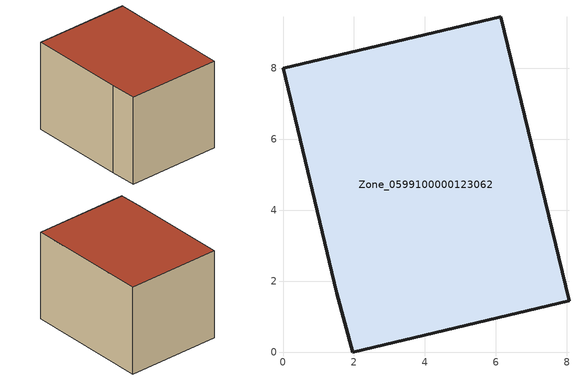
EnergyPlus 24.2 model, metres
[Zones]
Zone_0599100000123062
 floor ground (C_G): 6.14,9.46 8.06,1.46 1.96,0 1.51,1.66 0,8 z0
 wall outside (C_F): 1.51,1.66 1.96,0 8.06,1.46 6.14,9.46 0,8 1.51,1.66 z0:5.92
 roof outside (C_R): 8.06,1.46 6.14,9.46 0,8 1.51,1.66 1.96,0 z5.92
[BUILDING]
Pand.0599100000123062: North Axis=0; Terrain=City; Loads Convergence Tolerance Value=0.04; Temperature Convergence Tolerance Value=0.4; Solar Distribution=FullExterior; Maximum Number of Warmup Days=25; Minimum Number of Warmup Days=1
[Site:Location]
Rotterdam.The.Hague.AP_ZH_NLD Design_Conditions: Latitude=51.96; Longitude=4.45; Time Zone=1; Elevation=-4.5
[SITE:GROUNDTEMPERATURE:BUILDINGSURFACE]
18, 18, 18, 18, 18, 18, 18, 18, 18, 18, 18, 18
[MATERIAL] Thermal Absorptance=0.9; Solar Absorptance=0.7; Visible Absorptance=0.7
Name | Roughness | Thickness | Conductivity | Density | Specific Heat
G.TC.1965-1974 | MediumSmooth | 0.15 | 0.882353 | 540 | 1210
F.TC.1965-1974 | Rough | 0.3 | 0.697674 | 1920 | 840
R.TC.1965-1974 | MediumRough | 0.2 | 0.232558 | 1500 | 1000
[CONSTRUCTION]
C_G: G.TC.1965-1974
C_F: F.TC.1965-1974
C_R: R.TC.1965-1974
[ZONE]
Zone_0599100000123062: Type=1; Multiplier=1; Ceiling Height=Autocalculate; Volume=Autocalculate; Floor Area=autocalculate; Part of Total Floor Area=Yes
[ZONEINFILTRATION:DESIGNFLOWRATE]
Infil_Zone_0599100000123062: Zone or ZoneList or Space or SpaceList=Zone_0599100000123062; Schedule=AlwaysOn; Design Flow Rate Calculation Method=Flow/Area; Flow Rate per Floor Area=0.003; Constant Term Coefficient=1; Temperature Term Coefficient=0; Velocity Term Coefficient=0; Velocity Squared Term Coefficient=0
[HVACTEMPLATE:ZONE:IDEALLOADSAIRSYSTEM]
Zone_0599100000123062: Maximum Heating Supply Air Temperature=50; Minimum Cooling Supply Air Temperature=13; Maximum Heating Supply Air Humidity Ratio=0.0156; Minimum Cooling Supply Air Humidity Ratio=0.0077; Heating Limit=NoLimit; Cooling Limit=NoLimit; Dehumidification Control Type=ConstantSensibleHeatRatio; Cooling Sensible Heat Ratio=0.7; Dehumidification Setpoint=60; Humidification Control Type=None; Humidification Setpoint=30; Outdoor Air Method=None; Outdoor Air Flow Rate per Person=0.00944; Outdoor Air Flow Rate per Zone Floor Area=0; Outdoor Air Flow Rate per Zone=0; Demand Controlled Ventilation Type=None; Outdoor Air Economizer Type=NoEconomizer; Heat Recovery Type=None; Sensible Heat Recovery Effectiveness=0.7; Latent Heat Recovery Effectiveness=0.65
[ZONECONTROL:THERMOSTAT]
ThermostatControl_Zone_0599100000123062: Zone or ZoneList=Zone_0599100000123062; Control Type Schedule=DualSetpointControlType; Control 1=Thermostat_Zone_0599100000123062; Temperature Difference Between Cutout And Setpoint=0
[THERMOSTATSETPOINT:DUALSETPOINT]
Thermostat_Zone_0599100000123062: Heating Setpoint Temperature Schedule=HeatingSetpoint_Zone_0599100000123062; Cooling Setpoint Temperature Schedule=CoolingSetpoint_Zone_0599100000123062
[SCHEDULE:COMPACT]
HeatingSetpoint_Zone_0599100000123062: Through: 12/31, For: AllDays, Until: 24:00, 21
CoolingSetpoint_Zone_0599100000123062: Through: 12/31, For: AllDays, Until: 24:00, 24
DualSetpointControlType: Through: 12/31, For: AllDays, Until: 24:00, 4
AlwaysOn: Through: 12/31, For: AllDays, Until: 24:00, 1
